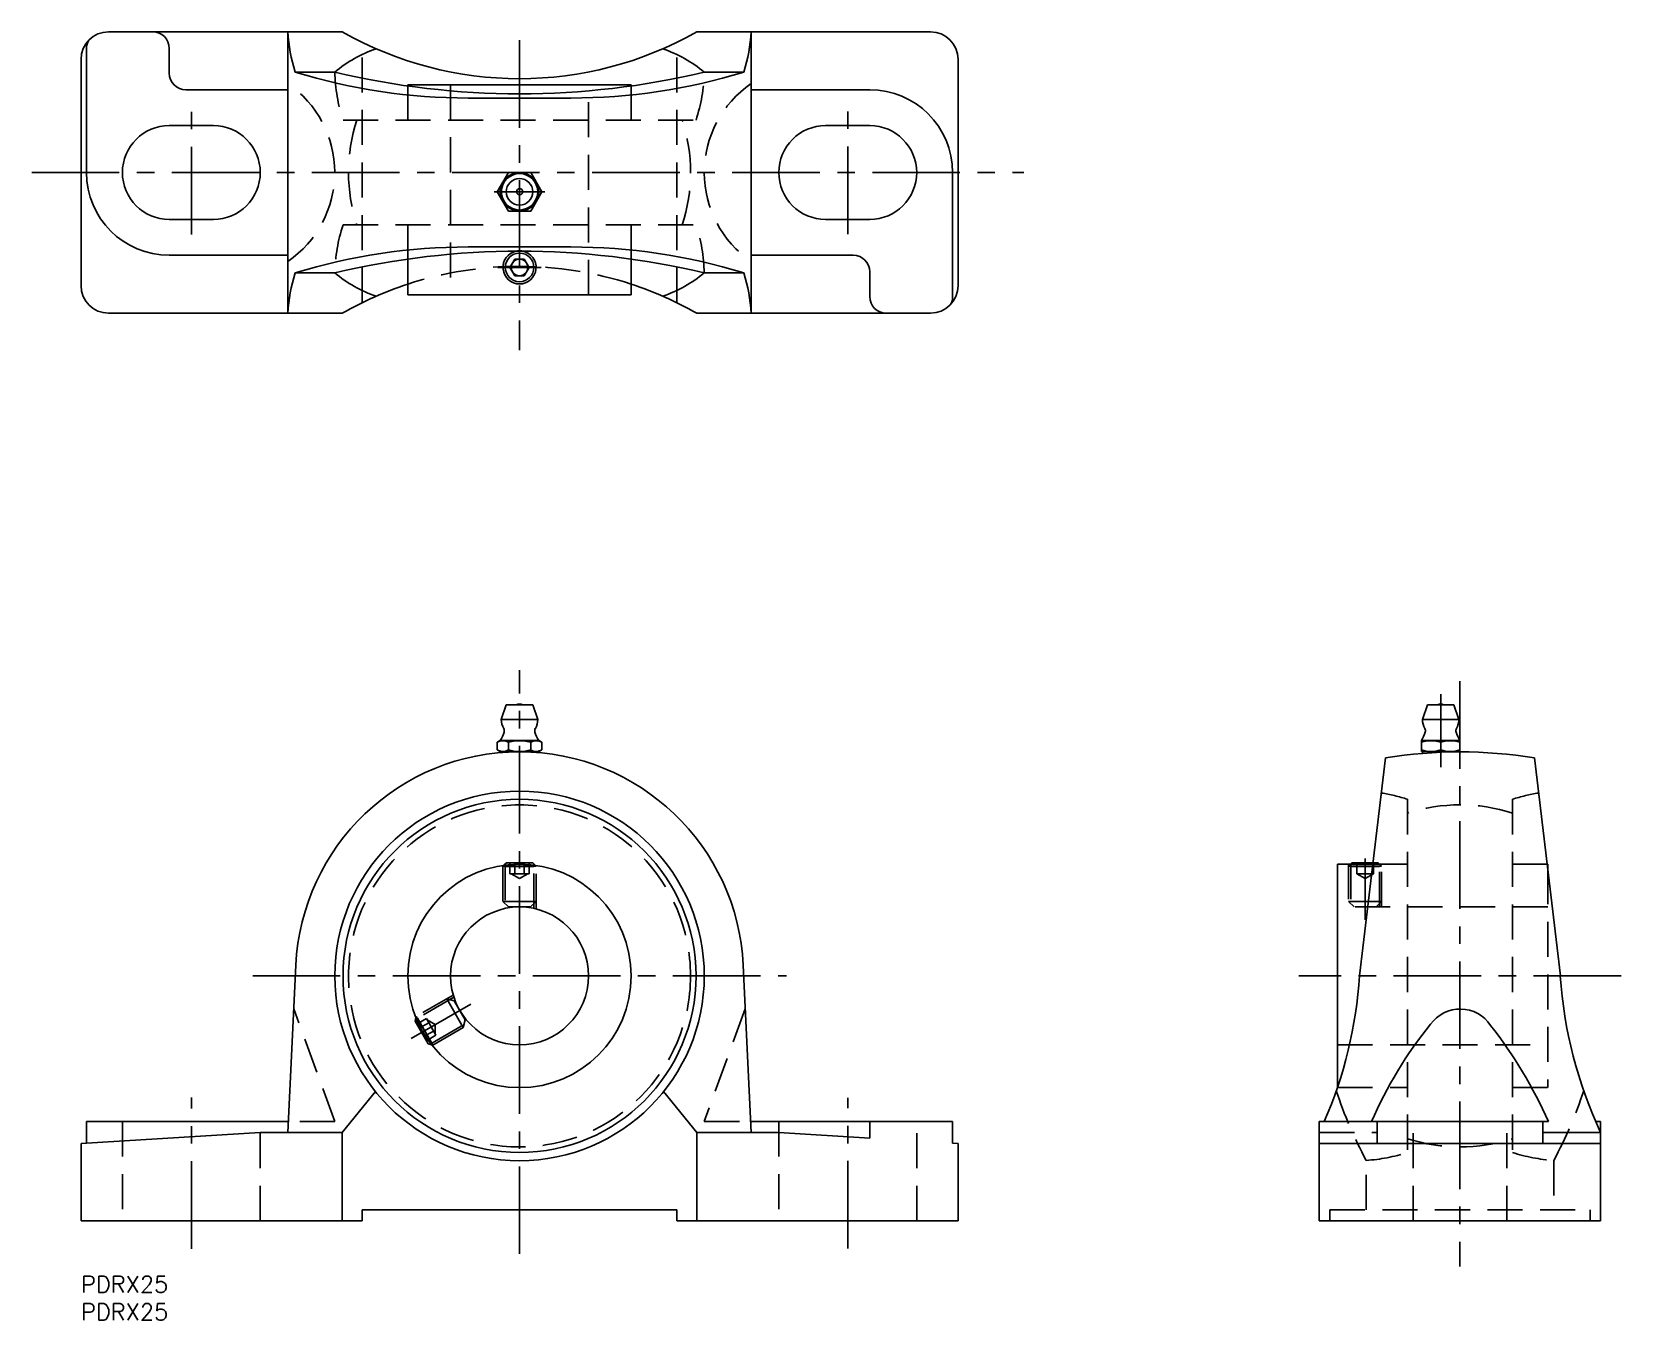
# Model space of a CAD drawing. Extents: x -9 to 279, y -8 to 226.
import ezdxf

# ---------------------------------------------------------------- set-up
doc = ezdxf.new("R2010")
doc.units = 0
doc.header["$LTSCALE"] = 0.5
doc.linetypes.add('CENTER', pattern=[50.8, 31.75, -6.35, 6.35, -6.35])
doc.linetypes.add('DASHED', pattern=[19.05, 12.7, -6.35])
for name, color, linetype in [('MSM_CENTER', 1, 'CENTER'), ('MSM_CONTINUOUS', 7, 'CONTINUOUS'), ('MSM_DASHED', 4, 'DASHED'), ('MSM_NARROW', 5, 'CONTINUOUS'), ('MSM_PART_NUMBER', 7, 'CONTINUOUS')]:
    doc.layers.add(name, color=color, linetype=linetype)
doc.styles.get("Standard").update_dxf_attribs({"font": 'txt.shx', "height": 3, "bigfont": 'bigfont.shx'})

msp = doc.modelspace()

# ---------------------------------------------------------------- linework, layer by layer
at = {"layer": 'MSM_CENTER'}
for p, q in [((79.5, 223.99), (79.5, 167.8)), ((20, 188.79), (20, 211.21)), ((139, 188.84), (139, 211.16)), ((-8.93, 200), (170.93, 200)), ((74.91, 196.5), (84.09, 196.5)), ((75.58, 182.8), (83.42, 182.8)), ((79.5, 4), (79.5, 109.8)), ((250, 107.83), (250, 1.75)), ((246.5, 105.45), (246.5, 92.25)), ((232.8, 75.66), (232.8, 64.53)), ((31.12, 54.4), (127.88, 54.4)), ((279.23, 54.4), (220.77, 54.4)), ((59.86, 43.06), (70.66, 49.29)), ((20, 4.95), (20, 32.37)), ((139, 5), (139, 32.31))]:
    msp.add_line(p, q, dxfattribs=at)
at = {"layer": 'MSM_CONTINUOUS'}
for p, q in [((47.36, 225.5), (5, 225.5)), ((37.5, 174.5), (37.5, 225.5)), ((154, 225.5), (111.64, 225.5)), ((121.5, 225.5), (121.5, 174.5)), ((1, 222.5), (1, 200)), ((16, 218), (16, 222.5)), ((0, 179.5), (0, 220.5)), ((159, 179.5), (159, 220.5)), ((46.01, 218.2), (38.85, 218.2)), ((120.15, 218.2), (112.99, 218.2)), ((37.5, 215), (19, 215)), ((59.25, 215.9), (99.75, 215.9)), ((59.25, 215.9), (59.25, 215.69)), ((88.8, 213.5), (70.2, 213.5)), ((99.75, 215.69), (99.75, 215.9)), ((143, 215), (121.5, 215)), ((24, 208.5), (16, 208.5)), ((143, 208.5), (135, 208.5)), ((77.48, 200), (75.46, 196.5)), ((81.52, 200), (77.48, 200)), ((83.54, 196.5), (81.52, 200)), ((158, 177.5), (158, 200)), ((75.46, 196.5), (77.48, 193)), ((81.52, 193), (83.54, 196.5)), ((16, 191.5), (24, 191.5)), ((77.48, 193), (81.52, 193)), ((135, 191.5), (143, 191.5)), ((16, 185), (37.5, 185)), ((88.8, 186.5), (70.2, 186.5)), ((121.5, 185), (140, 185)), ((46.01, 181.8), (38.85, 181.8)), ((59.25, 184.31), (59.25, 177.8)), ((78.63, 184.3), (77.77, 182.8)), ((77.77, 182.8), (78.63, 181.3)), ((80.37, 184.3), (78.63, 184.3)), ((81.23, 182.8), (80.37, 184.3)), ((80.37, 181.3), (81.23, 182.8)), ((99.75, 177.8), (99.75, 184.31)), ((120.15, 181.8), (112.99, 181.8)), ((143, 182), (143, 177.5)), ((80.37, 181.3), (78.63, 181.3)), ((59.25, 177.8), (99.75, 177.8)), ((47.36, 174.5), (5, 174.5)), ((154, 174.5), (111.64, 174.5)), ((77.1, 103.55), (76.2, 100.85)), ((77.1, 103.55), (81.9, 103.55)), ((82.8, 100.85), (81.9, 103.55)), ((244.1, 103.55), (243.2, 100.85)), ((244.1, 103.55), (248.9, 103.55)), ((249.8, 100.85), (248.9, 103.55)), ((76.2, 100.85), (82.8, 100.85)), ((243.2, 100.85), (249.8, 100.85)), ((76, 97.05), (75.46, 96.74)), ((75.46, 96.74), (75.46, 95.36)), ((75.46, 95.36), (76, 95.05)), ((76, 97.05), (83, 97.05)), ((76.08, 97), (76.86, 97)), ((77.48, 96.74), (77.48, 95.36)), ((78.72, 97), (80.28, 97)), ((81.52, 96.74), (81.52, 95.36)), ((82.14, 97), (82.92, 97)), ((83.54, 96.74), (83, 97.05)), ((83, 95.05), (83.54, 95.36)), ((83.54, 96.74), (83.54, 95.36)), ((243, 97.05), (250, 97.05)), ((243, 97.05), (243, 95.05)), ((244.07, 97), (245.43, 97)), ((246.5, 96.74), (246.5, 95.36)), ((247.57, 97), (248.93, 97)), ((250, 95.05), (250, 97.05)), ((76, 95.05), (83, 95.05)), ((76.2, 95.05), (76.2, 94.87)), ((82.8, 94.87), (82.8, 95.05)), ((231.8, 54.4), (236.5, 93.92)), ((243, 95.05), (250, 95.05)), ((243.2, 95.05), (243.2, 94.73)), ((249.8, 95), (249.8, 95.05)), ((263.5, 93.92), (268.2, 54.4)), ((77.11, 74.9), (76.66, 74.45)), ((81.89, 74.9), (77.11, 74.9)), ((82.34, 74.45), (81.89, 74.9)), ((234.21, 74.65), (227.8, 74.65)), ((227.8, 74.65), (227.8, 34.25)), ((230.41, 74.9), (230.16, 74.65)), ((234.24, 74.9), (230.41, 74.9)), ((265.9, 74.65), (265.79, 74.65)), ((265.9, 74.65), (265.9, 73.73)), ((38.95, 56.33), (37.5, 26)), ((121.5, 26), (120.05, 56.33)), ((60.72, 46.83), (60.55, 46.22)), ((60.55, 46.22), (62.94, 42.08)), ((62.94, 42.08), (63.55, 41.92)), ((47.36, 26), (53.38, 33.44)), ((105.62, 33.44), (111.64, 26)), ((0, 24), (32.5, 26)), ((1, 28), (37.6, 28)), ((1, 24.06), (1, 28)), ((47.36, 26), (32.5, 26)), ((47.36, 26), (47.36, 10)), ((126.5, 26), (111.64, 26)), ((111.64, 26), (111.64, 10)), ((121.4, 28), (158, 28)), ((143, 24.98), (126.5, 26)), ((143, 24.98), (143, 28)), ((158, 24.06), (158, 28)), ((224.5, 28), (266.04, 28)), ((224.5, 28), (224.5, 10)), ((265, 24), (265, 28)), ((265, 26), (275.5, 26)), ((274.6, 28), (275.5, 28)), ((275.5, 28), (275.5, 10)), ((0, 24), (0, 10)), ((158, 24.06), (159, 24)), ((159, 24), (159, 10)), ((224.5, 24), (275.5, 24)), ((51, 10), (51, 12)), ((51, 12), (108, 12)), ((108, 12), (108, 10)), ((0, 10), (51, 10)), ((108, 10), (159, 10)), ((224.5, 10), (275.5, 10))]:
    msp.add_line(p, q, dxfattribs=at)
for centre, radius in [((79.5, 196.5), 3.5), ((79.5, 196.5), 3.3), ((79.5, 196.5), 2.4), ((79.5, 196.5), 0.555), ((79.5, 182.8), 2.59), ((79.5, 182.8), 1.5), ((79.5, 54.4), 33.49), ((79.5, 54.4), 32), ((79.5, 54.4), 20.25), ((79.5, 54.4), 12.5)]:
    msp.add_circle(centre, radius, dxfattribs=at)
for centre, radius, start, end in [((5, 220.5), 5, 90, 180), ((13, 222.5), 3, 360, 90), ((66.78, 227.15), 29.33, 183.2267, 197.7774), ((79.5, 282), 65, 240.3694, 299.6306), ((92.22, 227.15), 29.33, 342.2226, 356.7733), ((154, 220.5), 5, 0, 90), ((4, 222.5), 3, 151.4911, 180), ((61.37, 199.73), 24.03, 109.1229, 129.7552), ((96.91, 198.45), 25.47, 50.8351, 70.2868), ((19, 218), 3, 180, 270), ((69.98, 319.01), 105.51, 252.8405, 270.1186), ((79.5, 358.71), 144.45, 256.5929, 283.4071), ((89.02, 319.01), 105.51, 269.8814, 287.1595), ((143, 200), 15, 0, 90), ((16, 200), 8.5, 90, 270), ((24, 200), 8.5, 270, 90), ((135, 200), 8.5, 90, 270), ((143, 200), 8.5, 270, 90), ((16, 200), 15, 180, 270), ((69.98, 80.99), 105.51, 89.8814, 107.1595), ((79.5, 41.29), 144.45, 76.5929, 103.4071), ((79.5, 182.8), 3, 101.5908, 78.4092), ((89.02, 80.99), 105.51, 72.8405, 90.1186), ((140, 182), 3, 0, 90), ((66.78, 172.85), 29.33, 162.2226, 176.7733), ((61.37, 200.27), 24.03, 230.2448, 250.8771), ((96.91, 201.55), 25.47, 289.7132, 309.1649), ((92.22, 172.85), 29.33, 3.2267, 17.7774), ((5, 179.5), 5, 180, 270), ((79.5, 118), 65, 108.152, 119.6306), ((79.5, 118), 65, 60.3694, 71.848), ((154, 179.5), 5, 270, 360), ((146, 177.5), 3, 180, 270), ((155, 177.5), 3, 331.4911, 0), ((79.5, 102.06), 1.59, 69.555, 110.445), ((246.5, 102.06), 1.59, 69.555, 110.445), ((70.95, 100.28), 6, 327.4036, 343.7018), ((79.5, 100.85), 3.3, 180, 209.6296), ((75.94, 98.82), 0.8, 343.7018, 29.6296), ((83.06, 98.82), 0.8, 150.3704, 196.2982), ((88.05, 100.28), 6, 196.2982, 212.5964), ((79.5, 100.85), 3.3, 330.3704, 360), ((237.95, 100.28), 6, 327.4036, 343.7018), ((246.5, 100.85), 3.3, 180, 209.6296), ((242.94, 98.82), 0.8, 343.7018, 29.6296), ((250.06, 98.82), 0.8, 150.3704, 196.2982), ((255.05, 100.28), 6, 196.2982, 212.5964), ((246.5, 100.85), 3.3, 330.3704, 360), ((78.12, 91.33), 6.03, 109.8062, 116.1939), ((76.77, 97.79), 2.76, 241.5674, 262.9509), ((76.41, 97.05), 2, 270.7366, 302.4487), ((76.22, 94.64), 2.45, 59.1008, 74.899), ((83.62, 70.86), 26.59, 100.6197, 103.3454), ((79.61, 102.44), 7.39, 253.2498, 269.1623), ((79.39, 102.44), 7.39, 270.8377, 286.7502), ((75.38, 70.86), 26.59, 76.6546, 79.3803), ((82.78, 94.64), 2.45, 105.101, 120.8992), ((82.59, 97.05), 2, 237.5513, 269.2634), ((82.23, 97.79), 2.76, 277.0491, 298.4326), ((80.88, 91.33), 6.03, 63.8061, 70.1938), ((247.21, 81.87), 15.46, 101.725, 105.8153), ((244.75, 100.1), 5.05, 249.7438, 290.2562), ((244.49, 90.84), 6.23, 71.1506, 81.3091), ((248.51, 90.84), 6.23, 98.6909, 108.8494), ((248.25, 100.1), 5.05, 249.7438, 290.2562), ((245.79, 81.87), 15.46, 74.1847, 78.275), ((79.5, 54.4), 40.6, 2.7294, 177.2706), ((250, 10), 85, 80.8614, 99.1386), ((151.99, 59.79), 80, 336.5878, 356.1386), ((348.01, 59.79), 80, 183.8614, 204.9826), ((250.04, 41.79), 6.61, 33.4147, 144.4929), ((304.18, -2.51), 76.56, 141.0367, 156.5155), ((189.55, -6.1), 83.74, 24.0296, 37.9807)]:
    msp.add_arc(centre, radius, start, end, dxfattribs=at)
at = {"layer": 'MSM_DASHED'}
for p, q in [((51, 176.42), (51, 223.58)), ((108, 176.42), (108, 223.58)), ((59.25, 215.69), (59.25, 209.5)), ((67, 215.9), (67, 177.8)), ((92, 177.8), (92, 215.9)), ((99.75, 209.5), (99.75, 215.69)), ((47.5, 209.5), (111.5, 209.5)), ((47.5, 190.5), (111.5, 190.5)), ((59.25, 190.5), (59.25, 184.31)), ((99.75, 184.31), (99.75, 190.5)), ((81.13, 182.98), (82.49, 182.93)), ((243.21, 94.73), (243.2, 94.73)), ((249.8, 95), (249.8, 95)), ((240.5, 86.4), (240.5, 22.4)), ((259.5, 86.4), (259.5, 22.4)), ((76.66, 74.45), (76.5, 74.29)), ((76.5, 74.29), (76.5, 66.53)), ((82.5, 74.29), (76.5, 74.29)), ((76.7, 74.45), (76.91, 74.24)), ((76.91, 74.48), (76.91, 66.63)), ((76.91, 74.24), (82.09, 74.24)), ((77.77, 72.9), (77.77, 74.9)), ((77.77, 72.9), (81.23, 72.9)), ((78, 72.9), (79.5, 72.03)), ((78.63, 72.9), (78.63, 74.9)), ((79.5, 72.03), (81, 72.9)), ((80.37, 72.9), (80.37, 74.9)), ((81.23, 72.9), (81.23, 74.9)), ((82.09, 66.63), (82.09, 74.48)), ((82.09, 74.24), (82.3, 74.45)), ((82.5, 74.29), (82.34, 74.45)), ((82.5, 66.53), (82.5, 74.29)), ((229.8, 74.65), (229.8, 66.9)), ((230.16, 74.65), (229.8, 74.29)), ((229.8, 74.65), (230.21, 74.24)), ((235.8, 74.29), (229.8, 74.29)), ((230.21, 74.65), (230.21, 66.9)), ((230.21, 74.24), (235.39, 74.24)), ((231.3, 72.9), (231.3, 74.9)), ((231.3, 72.9), (234.3, 72.9)), ((231.3, 72.9), (232.8, 72.03)), ((232.8, 72.03), (234.3, 72.9)), ((240.5, 74.65), (234.21, 74.65)), ((235.19, 74.9), (234.24, 74.9)), ((234.3, 72.9), (234.3, 74.9)), ((235.8, 74.29), (235.19, 74.9)), ((235.39, 66.9), (235.39, 74.69)), ((235.39, 74.24), (235.8, 74.65)), ((235.8, 66.9), (235.8, 74.65)), ((265.79, 74.65), (259.5, 74.65)), ((265.9, 73.73), (265.9, 34.15)), ((82.5, 67.9), (76.5, 67.9)), ((76.5, 67.9), (77.5, 66.9)), ((81.5, 66.9), (77.5, 66.9)), ((81.5, 66.9), (82.5, 67.9)), ((265.9, 66.9), (227.8, 66.9)), ((229.8, 67.9), (230.8, 66.9)), ((235.8, 67.9), (229.8, 67.9)), ((234.8, 66.9), (235.8, 67.9)), ((67.49, 50.93), (60.78, 47.05)), ((67.61, 50.53), (60.81, 46.6)), ((66.31, 50.25), (69.31, 45.05)), ((67.67, 49.88), (66.31, 50.25)), ((67.67, 49.88), (69.67, 46.42)), ((46, 28), (38.58, 48.4)), ((60.78, 47.05), (60.72, 46.83)), ((61.02, 46.72), (60.73, 46.8)), ((60.78, 47.05), (63.78, 41.86)), ((62.61, 46.65), (60.88, 45.65)), ((63.61, 42.23), (61.02, 46.72)), ((64.34, 43.65), (62.61, 46.65)), ((64.23, 45.58), (62.73, 46.45)), ((69.31, 45.05), (69.67, 46.42)), ((120.42, 48.4), (113, 28)), ((63.05, 45.9), (61.31, 44.9)), ((63.91, 44.4), (62.18, 43.4)), ((64.34, 43.65), (62.61, 42.65)), ((63.4, 42.11), (70.21, 46.04)), ((63.78, 41.86), (70.49, 45.73)), ((64.23, 43.85), (64.23, 45.58)), ((63.53, 41.94), (63.61, 42.23)), ((63.55, 41.92), (63.78, 41.86)), ((227.8, 41.9), (265.9, 41.9)), ((227.8, 34.25), (227.8, 34.15)), ((227.8, 34.15), (240.5, 34.15)), ((259.5, 34.15), (265.9, 34.15)), ((7.5, 28), (7.5, 10)), ((32.5, 10), (32.5, 28)), ((46, 28), (37.6, 28)), ((113, 28), (121.4, 28)), ((126.5, 28), (126.5, 10)), ((151.5, 10), (151.5, 28)), ((224.5, 26), (235, 26)), ((235, 28), (235, 24)), ((241.5, 10), (241.5, 28)), ((258.5, 10), (258.5, 28)), ((233, 12), (233, 20.96)), ((267, 20.96), (267, 12)), ((226.42, 12), (273.58, 12)), ((226.42, 12), (226.42, 10)), ((273.58, 10), (273.58, 12))]:
    msp.add_line(p, q, dxfattribs=at)
msp.add_circle((79.5, 54.4), 31, dxfattribs=at)
for centre, radius, start, end in [((76.42, 218.94), 30.42, 181.401, 198.0769), ((82.58, 218.94), 30.42, 341.9231, 358.599), ((26.5, 200), 19.5, 304.34, 55.66), ((132.5, 200), 19.5, 124.34, 235.66), ((79.5, 200), 31, 162.1545, 197.8455), ((79.5, 200), 31, 342.1545, 17.8455), ((76.42, 181.06), 30.42, 161.9231, 178.599), ((82.58, 181.06), 30.42, 1.401, 18.0769), ((79.5, 182.8), 3, 78.4092, 101.5908), ((79.5, 118), 65, 71.848, 108.152), ((231.06, 57.48), 30.42, 71.9231, 81.1471), ((268.94, 57.48), 30.42, 98.8529, 108.0769), ((250, 54.4), 31, 72.1545, 107.8455), ((303.91, 58.91), 80.43, 198.3468, 208.1511), ((196.09, 58.91), 80.43, 331.8489, 341.6532), ((250, 54.4), 31, 252.1545, 287.8455), ((231.06, 51.32), 30.42, 273.6566, 288.0769), ((268.94, 51.32), 30.42, 251.9231, 266.3434)]:
    msp.add_arc(centre, radius, start, end, dxfattribs=at)
at = {"layer": 'MSM_NARROW'}
for p, q in [((76.91, 74.69), (76.91, 74.48)), ((82.09, 74.69), (82.09, 74.48)), ((230.21, 74.69), (230.21, 74.65)), ((60.63, 46.5), (60.81, 46.6)), ((63.22, 42.01), (63.4, 42.11))]:
    msp.add_line(p, q, dxfattribs=at)

# ---------------------------------------------------------------- texts
at = {"layer": 'MSM_PART_NUMBER'}
for p in [(0, -3), (0, -8)]:
    msp.add_text('PDRX25', height=3, dxfattribs=at).set_placement(p)

doc.saveas('drawing.dxf')
